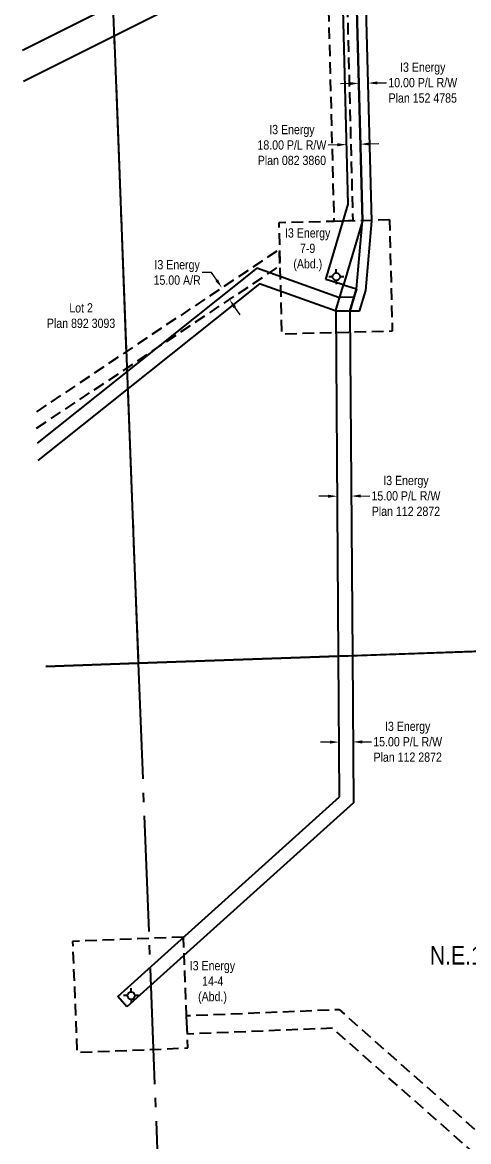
# Model space of a CAD drawing. Extents: x 665644 to 689199, y 5825051 to 5844826.
# Drawn here: x 687013 to 687495, y 5840127 to 5841336 of the extents above; entities that cross this region are included whole.
import ezdxf
from ezdxf.enums import TextEntityAlignment as Align

# ---------------------------------------------------------------- set-up
doc = ezdxf.new("R2010")
doc.units = 0
doc.header["$LTSCALE"] = 5
doc.header["$PDSIZE"] = 0.5
doc.linetypes.add('foc-ACCESSROAD', pattern=[3.75, 2.5, -1.25])
doc.linetypes.add('foc-QUARTERLINE', pattern=[33, 25, -3, 2, -3])
doc.layers.get('Defpoints').update_dxf_attribs({"color": 9})
for name, color, linetype in [('C-SYMBOL', 7, 'Continuous'), ('F-AR', 190, 'foc-ACCESSROAD'), ('F-RW', 190, 'Continuous'), ('F-WS', 190, 'foc-ACCESSROAD'), ('F-WS-S', 190, 'Continuous'), ('L-QSEC', 8, 'foc-QUARTERLINE'), ('L-SEC', 7, 'Continuous'), ('L-TITLEDB', 4, 'Continuous'), ('L-TITLEDB-T', 4, 'Continuous')]:
    doc.layers.add(name, color=color, linetype=linetype)
doc.layers.add('F-RW-T', color=190, linetype='Continuous', lineweight=9)
doc.layers.add('F-WS-T', color=190, linetype='Continuous', lineweight=9)
doc.styles.add('175L', font='ARIALN.TTF', dxfattribs={"height": 20})
doc.styles.add('80CG', font='ARIALN.TTF', dxfattribs={"height": 10})
doc.styles.add('80L', font='ARIALN.TTF', dxfattribs={"height": 10})
doc.dimstyles.new('Compass 5 000', dxfattribs={"dimscale": 5, "dimtxt": 9, "dimasz": 2, "dimexe": 0.2, "dimexo": 0.0625, "dimgap": 0.5, "dimtad": 0, "dimtih": 1, "dimtoh": 1, "dimzin": 0, "dimdsep": 46, "dimtxsty": '80CG', "dimcen": 0.1, "dimse1": 1, "dimse2": 1, "dimclrd": 256, "dimclrt": 256, "dimaunit": 1, "dimadec": 4, "dimazin": 0, "dimtfac": 0.06, "dimtofl": 0, "dimtmove": 0, "dimatfit": 1, "dimfxl": 0.2, "dimtolj": 1, "dimtzin": 0, "dimlwd": -1, "dimarcsym": 0})

# ---------------------------------------------------------------- blocks, each defined once
blk = doc.blocks.new('*D2632')
at = {"layer": 'Defpoints', "color": 0, "transparency": 16777216}
for p in [(687376.1, 5841284.3), (687386.1, 5841284.6), (687386.5, 5841270.5)]:
    blk.add_point(p, dxfattribs=at)
at = {"layer": 'F-RW-T', "transparency": 16777216}
for p, q in [((687366.5, 5841270), (687356.5, 5841269.7)), ((687396.5, 5841270.8), (687406.5, 5841271))]:
    blk.add_line(p, q, dxfattribs=at)
for points in [[(687366.4, 5841271.7), (687366.5, 5841268.3), (687376.5, 5841270.3)], [(687396.4, 5841272.4), (687396.5, 5841269.1), (687386.5, 5841270.5)]]:
    blk.add_solid(points, dxfattribs=at)
at = {"layer": 'F-RW-T', "transparency": 16777216, "insert": (687445.6, 5841271), "char_height": 10, "attachment_point": 5, "style": '80CG'}
blk.add_mtext('\\A1;I3 Energy\\P10.00 P/L R/W\\PPlan 152 4785', dxfattribs=at)
blk = doc.blocks.new('*D2633')
at = {"layer": 'Defpoints', "color": 0, "transparency": 16777216}
for p in [(687363.2, 5841206.2), (687378.2, 5841206.6), (687363.2, 5841204.1)]:
    blk.add_point(p, dxfattribs=at)
at = {"layer": 'F-RW-T', "transparency": 16777216}
for p, q in [((687353.2, 5841203.9), (687343.2, 5841203.6)), ((687388.2, 5841204.8), (687398.2, 5841205.1))]:
    blk.add_line(p, q, dxfattribs=at)
for points in [[(687388.2, 5841206.5), (687388.2, 5841203.1), (687378.2, 5841204.5)], [(687353.2, 5841205.6), (687353.3, 5841202.2), (687363.2, 5841204.1)]]:
    blk.add_solid(points, dxfattribs=at)
at = {"layer": 'F-RW-T', "transparency": 16777216, "insert": (687304.1, 5841203.6), "char_height": 10, "attachment_point": 5, "style": '80CG'}
blk.add_mtext('\\A1;I3 Energy\\P18.00 P/L R/W\\PPlan 082 3860', dxfattribs=at)
blk = doc.blocks.new('*D2634')
at = {"layer": 'Defpoints', "color": 0, "transparency": 16777216}
for p in [(687353.3, 5840826.1), (687368.3, 5840826.2), (687368.3, 5840824.2)]:
    blk.add_point(p, dxfattribs=at)
at = {"layer": 'F-RW-T', "transparency": 16777216}
for p, q in [((687343.3, 5840824.1), (687333.3, 5840824)), ((687378.3, 5840824.3), (687388.3, 5840824.4))]:
    blk.add_line(p, q, dxfattribs=at)
for points in [[(687343.3, 5840825.7), (687343.3, 5840822.4), (687353.3, 5840824.1)], [(687378.3, 5840826), (687378.3, 5840822.7), (687368.3, 5840824.2)]]:
    blk.add_solid(points, dxfattribs=at)
at = {"layer": 'F-RW-T', "transparency": 16777216, "insert": (687427.4, 5840824.4), "char_height": 10, "attachment_point": 5, "style": '80CG'}
blk.add_mtext('\\A1;I3 Energy\\P15.00 P/L R/W\\PPlan 112 2872', dxfattribs=at)
blk = doc.blocks.new('*D2635')
at = {"layer": 'Defpoints', "color": 0, "transparency": 16777216}
for p in [(687355.2, 5840560.4), (687370.2, 5840560.5), (687370.2, 5840558.5)]:
    blk.add_point(p, dxfattribs=at)
at = {"layer": 'F-RW-T', "transparency": 16777216}
for p, q in [((687345.2, 5840558.4), (687335.2, 5840558.3)), ((687380.2, 5840558.6), (687390.2, 5840558.7))]:
    blk.add_line(p, q, dxfattribs=at)
for points in [[(687345.2, 5840560), (687345.2, 5840556.7), (687355.2, 5840558.4)], [(687380.2, 5840560.3), (687380.2, 5840556.9), (687370.2, 5840558.5)]]:
    blk.add_solid(points, dxfattribs=at)
at = {"layer": 'F-RW-T', "transparency": 16777216, "insert": (687429.3, 5840558.7), "char_height": 10, "attachment_point": 5, "style": '80CG'}
blk.add_mtext('\\A1;I3 Energy\\P15.00 P/L R/W\\PPlan 112 2872', dxfattribs=at)
blk = doc.blocks.new('*D2650')
at = {"layer": 'Defpoints', "color": 0, "transparency": 16777216}
for p in [(687228.3, 5841049.2), (687231.2, 5841051.1), (687239.5, 5841038.6)]:
    blk.add_point(p, dxfattribs=at)
at = {"layer": 'F-RW-T', "transparency": 16777216}
for p, q in [((687217.2, 5841065.9), (687207.2, 5841065.9)), ((687222.8, 5841057.5), (687217.2, 5841065.9)), ((687242.2, 5841028.4), (687247.8, 5841020.1))]:
    blk.add_line(p, q, dxfattribs=at)
for points in [[(687224.2, 5841058.5), (687221.4, 5841056.6), (687228.3, 5841049.2)], [(687243.6, 5841029.4), (687240.8, 5841027.5), (687236.7, 5841036.7)]]:
    blk.add_solid(points, dxfattribs=at)
at = {"layer": 'F-RW-T', "transparency": 16777216, "insert": (687180, 5841065.9), "char_height": 10, "attachment_point": 5, "style": '80CG'}
blk.add_mtext('\\A1;I3 Energy\\P15.00 A/R', dxfattribs=at)
blk = doc.blocks.new('GABD')
for p, q in [((-0.81, 0), (-1.62, 0)), ((0, 0.81), (0, 1.62)), ((1.62, 0), (0.81, 0)), ((0, -0.81), (0, -1.62))]:
    blk.add_line(p, q)
blk.add_circle((0, 0), 0.8)

msp = doc.modelspace()

# ---------------------------------------------------------------- linework, layer by layer
at = {"layer": 'F-AR', "flags": 128}
for points in [[(687906.594, 5841462.877), (687402.326, 5841443.662), (687362.189, 5841423.654), (687369.931, 5841121.638), (687349.937, 5841121.125), (687341.87, 5841435.872), (687397.259, 5841463.483), (687905.82, 5841482.862)], [(687963.883, 5840013.466), (687710.125, 5839929.809), (687347.886, 5840249.15), (687191.035, 5840242.828), (687190.229, 5840262.811), (687355.095, 5840269.457), (687714.751, 5839952.393), (687963.047, 5840034.249)]]:
    msp.add_lwpolyline(points, close=True, dxfattribs=at)
msp.add_lwpolyline([(687028.068, 5840897.486), (687291.148, 5841073.115), (687290.694, 5841090.847), (687027.39, 5840915.069)], dxfattribs=at)
at = {"layer": 'F-RW', "flags": 128}
for points in [[(687377.357, 5841024.149), (687383.993, 5841046.429), (687390.384, 5841121.385), (687382.577, 5841419.755), (687367.685, 5841449.587)], [(687366.9, 5841024.073), (687374.116, 5841048.301), (687380.373, 5841121.68), (687372.638, 5841417.275), (687358.738, 5841445.121)], [(687372.638, 5841417.275), (687380.373, 5841121.68)], [(687364.897, 5841139.771), (687357.917, 5841406.465)], [(687340.632, 5841058.317), (687364.897, 5841139.771)], [(687380.373, 5841121.68), (687359.8, 5841052.607)], [(687371.377, 5841039.106), (687354.377, 5841038.983), (687266.291, 5841070.57), (687028.686, 5840881.46)], [(687377.357, 5841024.149), (687351.822, 5841023.964), (687269.094, 5841053.629), (687029.403, 5840862.859)], [(687359.8, 5841052.607), (687340.632, 5841058.317)], [(687351.806, 5841026.121), (687359.8, 5841052.607)], [(687359.8, 5841052.607), (687374.116, 5841048.301)], [(687374.116, 5841048.301), (687366.9, 5841024.073)], [(687354.518, 5840651.188), (687351.806, 5841026.121)], [(687366.9, 5841024.073), (687369.563, 5840651.726)], [(687355.652, 5840499.243), (687354.518, 5840651.188)], [(687369.563, 5840651.726), (687370.702, 5840492.604)], [(687115.742, 5840283.576), (687355.652, 5840499.243)], [(687370.702, 5840492.604), (687125.77, 5840272.423)], [(687125.77, 5840272.423), (687115.742, 5840283.576)]]:
    msp.add_lwpolyline(points, dxfattribs=at)
at = {"layer": 'F-WS', "flags": 128}
for points in [[(687409.918, 5841122.663), (687349.937, 5841121.125), (687289.957, 5841119.588), (687293.032, 5840999.627), (687412.992, 5841002.702)], [(687186.806, 5840347.742), (687066.903, 5840342.909), (687071.736, 5840223.007), (687191.639, 5840227.84), (687190.229, 5840262.811)]]:
    msp.add_lwpolyline(points, close=True, dxfattribs=at)
at = {"layer": 'L-QSEC', "flags": 128}
for points in [[(687075.868, 5842257.356), (687137.932, 5840643.524)], [(687137.932, 5840643.524), (687200.583, 5839037.009)]]:
    msp.add_lwpolyline(points, dxfattribs=at)
at = {"layer": 'L-SEC', "flags": 128}
for points in [[(687137.932, 5840643.524), (687540.073, 5840657.85), (687942.215, 5840672.176)], [(687037.992, 5840639.946), (687137.932, 5840643.524)]]:
    msp.add_lwpolyline(points, dxfattribs=at)
at = {"layer": 'L-TITLEDB', "flags": 128}
for points in [[(687321.669, 5841460.646), (687012.648, 5841305.665)], [(687342.65, 5841437.052), (687013.944, 5841272.198)], [(687111.883, 5841321.317), (687137.932, 5840643.525)], [(687692.455, 5840663.28), (687369.563, 5840651.726)], [(687354.518, 5840651.188), (687137.932, 5840643.525)], [(687369.563, 5840651.726), (687354.518, 5840651.188)], [(687137.932, 5840643.525), (687037.991, 5840639.947)]]:
    msp.add_lwpolyline(points, dxfattribs=at)

# ---------------------------------------------------------------- block references
at = {"layer": 'F-WS-S', "xscale": 5, "yscale": 5, "zscale": 5}
for p in [(687352.136, 5841061.329), (687130.268, 5840284.366)]:
    msp.add_blockref('GABD', p, dxfattribs=at)

# ---------------------------------------------------------------- texts
at = {"layer": 'C-SYMBOL', "color": 3, "style": '175L'}
msp.add_text('N.E.1/4 Sec. 4-43-2-W.5M.', height=20, dxfattribs=at).set_placement((687590.791, 5840312.008), align=Align.BOTTOM_CENTER)
at = {"layer": 'F-WS-T', "char_height": 10, "attachment_point": 1, "style": '175L'}
for s, insert in [('\\pi0.5957;I3 Energy\\P\\pi16.762;7-9\\P\\pi9.6134;(Abd.)', (687296.069, 5841113.634)), ('\\pi0.5957;I3 Energy\\P\\pi13.952;14-4\\P\\pi9.6134;(Abd.)', (687193.063, 5840321.745))]:
    msp.add_mtext_dynamic_manual_height_columns(s, width=49.03588, gutter_width=100, heights=[0], dxfattribs=dict(at, insert=insert))
at = {"layer": 'L-TITLEDB-T', "insert": (687038.697, 5841032.65), "char_height": 10, "attachment_point": 1, "style": '80L'}
msp.add_mtext_dynamic_manual_height_columns('\\pi24.695;Lot 2\\P\\pi0.48997;Plan 892 3093', width=73.44925, gutter_width=50, heights=[0], dxfattribs=at)

# ---------------------------------------------------------------- dimensions: what is measured, and where the dimension line sits
at = {"layer": 'F-RW-T', "color": 3}
for p1, p2, distance, text, picture, middle in [((687376.118, 5841284.289), (687386.114, 5841284.551), -14.041, 'I3 Energy\\P10.00 P/L R/W\\PPlan 152 4785', '*D2632', (687445.561, 5841271.038)), ((687378.15, 5841206.616), (687363.158, 5841206.224), 2.079, 'I3 Energy\\P18.00 P/L R/W\\PPlan 082 3860', '*D2633', (687304.133, 5841203.622)), ((687353.253, 5840826.088), (687368.315, 5840826.196), -1.947, 'I3 Energy\\P15.00 P/L R/W\\PPlan 112 2872', '*D2634', (687427.415, 5840824.392)), ((687355.154, 5840560.384), (687370.216, 5840560.491), -1.947, 'I3 Energy\\P15.00 P/L R/W\\PPlan 112 2872', '*D2635', (687429.315, 5840558.688))]:
    dim = msp.add_aligned_dim(p1=p1, p2=p2, distance=distance, text=text, dimstyle='Compass 5 000', dxfattribs=at)
    dim.commit()
    dim.dimension.update_dxf_attribs({"geometry": picture, "text_midpoint": middle})
at = {"layer": 'F-RW-T'}
dim = msp.add_aligned_dim(p1=(687239.518, 5841038.648), p2=(687231.189, 5841051.123), distance=3.427, text='I3 Energy\\P15.00 A/R', dimstyle='Compass 5 000', dxfattribs=at)
dim.commit()
dim.dimension.update_dxf_attribs({"geometry": '*D2650', "text_midpoint": (687179.953, 5841065.854)})

doc.saveas('drawing.dxf')
